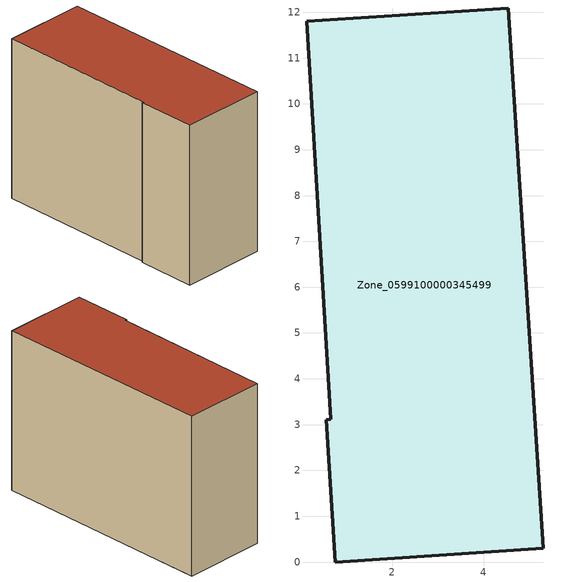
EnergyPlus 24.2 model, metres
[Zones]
Zone_0599100000345499
 floor ground (C_G): 0.76,0 0.56,3.11 0.66,3.12 0.14,11.81 4.54,12.1 5.3,0.29 z0
 wall outside (C_F): 0.76,0 5.3,0.29 4.54,12.1 0.14,11.81 0.66,3.12 0.56,3.11 0.76,0 z0:8.61
 roof outside (C_R): 0.56,3.11 0.76,0 5.3,0.29 4.54,12.1 0.14,11.81 0.66,3.12 z8.61
[BUILDING]
Pand.0599100000345499: North Axis=0; Terrain=City; Loads Convergence Tolerance Value=0.04; Temperature Convergence Tolerance Value=0.4; Solar Distribution=FullExterior; Maximum Number of Warmup Days=25; Minimum Number of Warmup Days=1
[Site:Location]
Rotterdam.The.Hague.AP_ZH_NLD Design_Conditions: Latitude=51.96; Longitude=4.45; Time Zone=1; Elevation=-4.5
[SITE:GROUNDTEMPERATURE:BUILDINGSURFACE]
18, 18, 18, 18, 18, 18, 18, 18, 18, 18, 18, 18
[MATERIAL] Thermal Absorptance=0.9; Solar Absorptance=0.7; Visible Absorptance=0.7
Name | Roughness | Thickness | Conductivity | Density | Specific Heat
G.TC.1992-2005 | MediumSmooth | 0.15 | 0.06 | 540 | 1210
F.TC.1992-2005 | Rough | 0.3 | 0.12 | 1920 | 840
R.TC.1992-2005 | MediumRough | 0.2 | 0.08 | 1500 | 1000
[CONSTRUCTION]
C_G: G.TC.1992-2005
C_F: F.TC.1992-2005
C_R: R.TC.1992-2005
[ZONE]
Zone_0599100000345499: Type=1; Multiplier=1; Ceiling Height=Autocalculate; Volume=Autocalculate; Floor Area=autocalculate; Part of Total Floor Area=Yes
[ZONEINFILTRATION:DESIGNFLOWRATE]
Infil_Zone_0599100000345499: Zone or ZoneList or Space or SpaceList=Zone_0599100000345499; Schedule=AlwaysOn; Design Flow Rate Calculation Method=Flow/Area; Flow Rate per Floor Area=0.0015; Constant Term Coefficient=1; Temperature Term Coefficient=0; Velocity Term Coefficient=0; Velocity Squared Term Coefficient=0
[HVACTEMPLATE:ZONE:IDEALLOADSAIRSYSTEM]
Zone_0599100000345499: Maximum Heating Supply Air Temperature=50; Minimum Cooling Supply Air Temperature=13; Maximum Heating Supply Air Humidity Ratio=0.0156; Minimum Cooling Supply Air Humidity Ratio=0.0077; Heating Limit=NoLimit; Cooling Limit=NoLimit; Dehumidification Control Type=ConstantSensibleHeatRatio; Cooling Sensible Heat Ratio=0.7; Dehumidification Setpoint=60; Humidification Control Type=None; Humidification Setpoint=30; Outdoor Air Method=None; Outdoor Air Flow Rate per Person=0.00944; Outdoor Air Flow Rate per Zone Floor Area=0; Outdoor Air Flow Rate per Zone=0; Demand Controlled Ventilation Type=None; Outdoor Air Economizer Type=NoEconomizer; Heat Recovery Type=None; Sensible Heat Recovery Effectiveness=0.7; Latent Heat Recovery Effectiveness=0.65
[ZONECONTROL:THERMOSTAT]
ThermostatControl_Zone_0599100000345499: Zone or ZoneList=Zone_0599100000345499; Control Type Schedule=DualSetpointControlType; Control 1=Thermostat_Zone_0599100000345499; Temperature Difference Between Cutout And Setpoint=0
[THERMOSTATSETPOINT:DUALSETPOINT]
Thermostat_Zone_0599100000345499: Heating Setpoint Temperature Schedule=HeatingSetpoint_Zone_0599100000345499; Cooling Setpoint Temperature Schedule=CoolingSetpoint_Zone_0599100000345499
[SCHEDULE:COMPACT]
HeatingSetpoint_Zone_0599100000345499: Through: 12/31, For: AllDays, Until: 24:00, 21
CoolingSetpoint_Zone_0599100000345499: Through: 12/31, For: AllDays, Until: 24:00, 24
DualSetpointControlType: Through: 12/31, For: AllDays, Until: 24:00, 4
AlwaysOn: Through: 12/31, For: AllDays, Until: 24:00, 1
